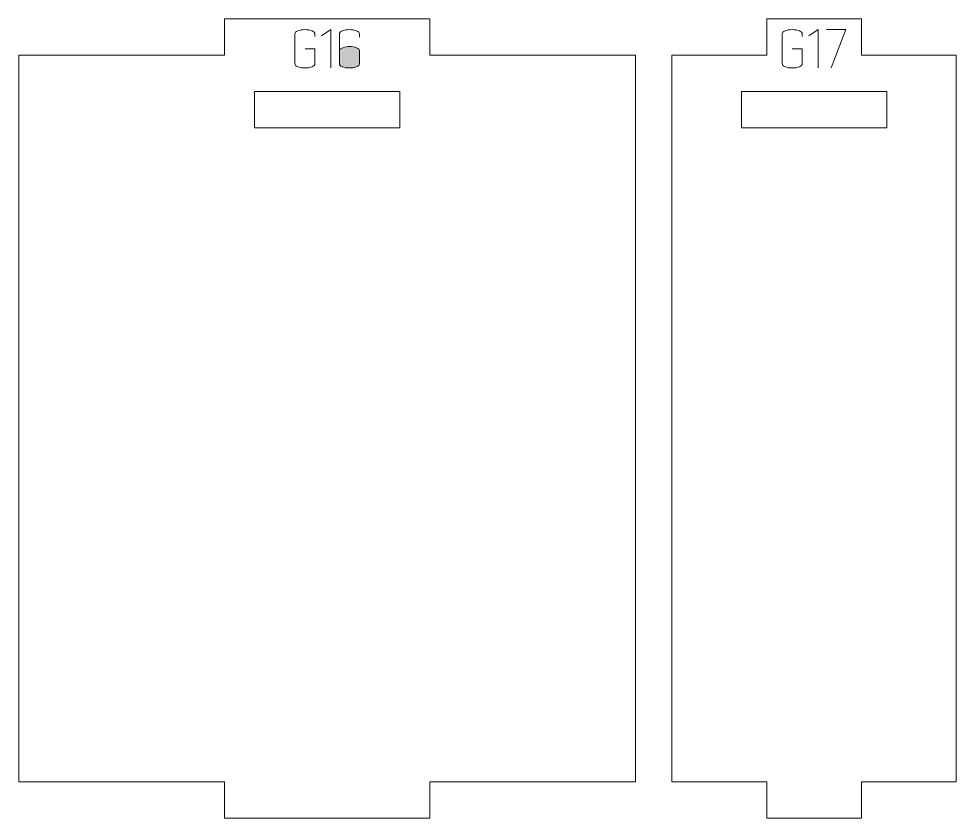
# Model space of a CAD drawing. Header units: centimetres. Extents: x -250 to 250, y -508 to 508.
# Drawn here: x -117.46 to -109.72, y -79.53 to -72.93 of the extents above; entities that cross this region are included whole.
import ezdxf

# ---------------------------------------------------------------- set-up
doc = ezdxf.new("R2010")
doc.units = ezdxf.units.CM
doc.header["$MEASUREMENT"] = 0
doc.layers.add('Capa 1', color=7, linetype='Continuous')

msp = doc.modelspace()

# ---------------------------------------------------------------- hatches: boundary and pattern name
at = {"layer": 'Capa 1', "true_color": 0x3e4095}
h = msp.add_hatch(color=175, dxfattribs=at)
edge = h.paths.add_edge_path()
edge.add_spline(control_points=[(-115.01646, -73.29819), (-115.01646, -73.30797), (-115.02433, -73.3163), (-115.04008, -73.32318), (-115.05582, -73.33006), (-115.07547, -73.3335), (-115.09901, -73.3335), (-115.12255, -73.3335), (-115.1422, -73.33006), (-115.15794, -73.32318), (-115.17369, -73.3163), (-115.18156, -73.30797), (-115.18156, -73.29819), (-115.18156, -73.29819), (-115.18156, -73.05237), (-115.18156, -73.05237), (-115.18156, -73.04259), (-115.17369, -73.03426), (-115.15794, -73.02738), (-115.1422, -73.0205), (-115.12255, -73.01706), (-115.09901, -73.01706), (-115.07547, -73.01706), (-115.05582, -73.0205), (-115.04008, -73.02738), (-115.02433, -73.03426), (-115.01646, -73.04259), (-115.01646, -73.05237), (-115.01646, -73.05237), (-115.01646, -73.07484), (-115.01646, -73.07484), (-115.01646, -73.07484), (-115.01646, -73.05237), (-115.01646, -73.05237), (-115.01646, -73.04259), (-115.02433, -73.03426), (-115.04008, -73.02738), (-115.05582, -73.0205), (-115.07547, -73.01706), (-115.09901, -73.01706), (-115.12255, -73.01706), (-115.1422, -73.0205), (-115.15794, -73.02738), (-115.17369, -73.03426), (-115.18156, -73.04259), (-115.18156, -73.05237), (-115.18156, -73.05237), (-115.18156, -73.29819), (-115.18156, -73.29819), (-115.18156, -73.30797), (-115.17369, -73.3163), (-115.15794, -73.32318), (-115.1422, -73.33006), (-115.12255, -73.3335), (-115.09901, -73.3335), (-115.07547, -73.3335), (-115.05582, -73.33006), (-115.04008, -73.32318), (-115.02433, -73.3163), (-115.01646, -73.30797), (-115.01646, -73.29819), (-115.01646, -73.29819), (-115.01646, -73.17528), (-115.01646, -73.17528), (-115.01646, -73.17528), (-115.09809, -73.17528), (-115.09809, -73.17528), (-115.09809, -73.17528), (-115.01646, -73.17528), (-115.01646, -73.17528), (-115.01646, -73.17528), (-115.01646, -73.29819), (-115.01646, -73.29819)], knot_values=[0, 0, 0, 0, 0.0416667, 0.0416667, 0.0416667, 0.0833333, 0.0833333, 0.0833333, 0.125, 0.125, 0.125, 0.1666667, 0.1666667, 0.1666667, 0.2083333, 0.2083333, 0.2083333, 0.25, 0.25, 0.25, 0.2916667, 0.2916667, 0.2916667, 0.3333333, 0.3333333, 0.3333333, 0.375, 0.375, 0.375, 0.4166667, 0.4166667, 0.4166667, 0.4583333, 0.4583333, 0.4583333, 0.5, 0.5, 0.5, 0.5416667, 0.5416667, 0.5416667, 0.5833333, 0.5833333, 0.5833333, 0.625, 0.625, 0.625, 0.6666667, 0.6666667, 0.6666667, 0.7083333, 0.7083333, 0.7083333, 0.75, 0.75, 0.75, 0.7916667, 0.7916667, 0.7916667, 0.8333333, 0.8333333, 0.8333333, 0.875, 0.875, 0.875, 0.9166667, 0.9166667, 0.9166667, 0.9583333, 0.9583333, 0.9583333, 1, 1, 1, 1], degree=3, periodic=1)
h = msp.add_hatch(color=175, dxfattribs=at)
edge = h.paths.add_edge_path()
edge.add_spline(control_points=[(-114.8853, -73.0166), (-114.8853, -73.0166), (-114.96143, -73.06934), (-114.96143, -73.06934), (-114.96143, -73.06934), (-114.8853, -73.0166), (-114.8853, -73.0166), (-114.8853, -73.0166), (-114.8853, -73.3335), (-114.8853, -73.3335), (-114.8853, -73.3335), (-114.8853, -73.0166), (-114.8853, -73.0166)], knot_values=[0, 0, 0, 0, 0.25, 0.25, 0.25, 0.5, 0.5, 0.5, 0.75, 0.75, 0.75, 1, 1, 1, 1], degree=3, periodic=1)
h = msp.add_hatch(color=175, dxfattribs=at)
edge = h.paths.add_edge_path()
edge.add_spline(control_points=[(-114.73212, -73.3335), (-114.75566, -73.3335), (-114.77531, -73.33006), (-114.79105, -73.32318), (-114.8068, -73.3163), (-114.81467, -73.30797), (-114.81467, -73.29819), (-114.81467, -73.29819), (-114.81467, -73.19133), (-114.81467, -73.19133), (-114.81467, -73.19133), (-114.81467, -73.05237), (-114.81467, -73.05237), (-114.81467, -73.04259), (-114.8068, -73.03426), (-114.79105, -73.02738), (-114.77531, -73.0205), (-114.75566, -73.01706), (-114.73212, -73.01706), (-114.70858, -73.01706), (-114.68893, -73.0205), (-114.67319, -73.02738), (-114.65744, -73.03426), (-114.64957, -73.04259), (-114.64957, -73.05237), (-114.64957, -73.05237), (-114.64957, -73.07805), (-114.64957, -73.07805), (-114.64957, -73.07805), (-114.64957, -73.05237), (-114.64957, -73.05237), (-114.64957, -73.04259), (-114.65744, -73.03426), (-114.67319, -73.02738), (-114.68893, -73.0205), (-114.70858, -73.01706), (-114.73212, -73.01706), (-114.75566, -73.01706), (-114.77531, -73.0205), (-114.79105, -73.02738), (-114.8068, -73.03426), (-114.81467, -73.04259), (-114.81467, -73.05237), (-114.81467, -73.05237), (-114.81467, -73.19133), (-114.81467, -73.19133), (-114.81467, -73.18216), (-114.80512, -73.17398), (-114.78601, -73.1668), (-114.7669, -73.15961), (-114.74894, -73.15602), (-114.73212, -73.15602), (-114.70858, -73.15602), (-114.68893, -73.15946), (-114.67319, -73.16634), (-114.65744, -73.17322), (-114.64957, -73.18155), (-114.64957, -73.19133), (-114.64957, -73.19133), (-114.64957, -73.29819), (-114.64957, -73.29819), (-114.64957, -73.30797), (-114.65744, -73.3163), (-114.67319, -73.32318), (-114.68893, -73.33006), (-114.70858, -73.3335), (-114.73212, -73.3335)], knot_values=[0, 0, 0, 0, 0.0454545, 0.0454545, 0.0454545, 0.0909091, 0.0909091, 0.0909091, 0.1363636, 0.1363636, 0.1363636, 0.1818182, 0.1818182, 0.1818182, 0.2272727, 0.2272727, 0.2272727, 0.2727273, 0.2727273, 0.2727273, 0.3181818, 0.3181818, 0.3181818, 0.3636364, 0.3636364, 0.3636364, 0.4090909, 0.4090909, 0.4090909, 0.4545455, 0.4545455, 0.4545455, 0.5, 0.5, 0.5, 0.5454545, 0.5454545, 0.5454545, 0.5909091, 0.5909091, 0.5909091, 0.6363636, 0.6363636, 0.6363636, 0.6818182, 0.6818182, 0.6818182, 0.7272727, 0.7272727, 0.7272727, 0.7727273, 0.7727273, 0.7727273, 0.8181818, 0.8181818, 0.8181818, 0.8636364, 0.8636364, 0.8636364, 0.9090909, 0.9090909, 0.9090909, 0.9545455, 0.9545455, 0.9545455, 1, 1, 1, 1], degree=3, periodic=1)
h = msp.add_hatch(color=175, dxfattribs=at)
edge = h.paths.add_edge_path()
edge.add_spline(control_points=[(-110.99401, -73.29819), (-110.99401, -73.30797), (-111.00188, -73.3163), (-111.01763, -73.32318), (-111.03337, -73.33006), (-111.05302, -73.3335), (-111.07656, -73.3335), (-111.1001, -73.3335), (-111.11975, -73.33006), (-111.13549, -73.32318), (-111.15124, -73.3163), (-111.15911, -73.30797), (-111.15911, -73.29819), (-111.15911, -73.29819), (-111.15911, -73.05237), (-111.15911, -73.05237), (-111.15911, -73.04259), (-111.15124, -73.03426), (-111.13549, -73.02738), (-111.11975, -73.0205), (-111.1001, -73.01706), (-111.07656, -73.01706), (-111.05302, -73.01706), (-111.03337, -73.0205), (-111.01763, -73.02738), (-111.00188, -73.03426), (-110.99401, -73.04259), (-110.99401, -73.05237), (-110.99401, -73.05237), (-110.99401, -73.07484), (-110.99401, -73.07484), (-110.99401, -73.07484), (-110.99401, -73.05237), (-110.99401, -73.05237), (-110.99401, -73.04259), (-111.00188, -73.03426), (-111.01763, -73.02738), (-111.03337, -73.0205), (-111.05302, -73.01706), (-111.07656, -73.01706), (-111.1001, -73.01706), (-111.11975, -73.0205), (-111.13549, -73.02738), (-111.15124, -73.03426), (-111.15911, -73.04259), (-111.15911, -73.05237), (-111.15911, -73.05237), (-111.15911, -73.29819), (-111.15911, -73.29819), (-111.15911, -73.30797), (-111.15124, -73.3163), (-111.13549, -73.32318), (-111.11975, -73.33006), (-111.1001, -73.3335), (-111.07656, -73.3335), (-111.05302, -73.3335), (-111.03337, -73.33006), (-111.01763, -73.32318), (-111.00188, -73.3163), (-110.99401, -73.30797), (-110.99401, -73.29819), (-110.99401, -73.29819), (-110.99401, -73.17528), (-110.99401, -73.17528), (-110.99401, -73.17528), (-111.07564, -73.17528), (-111.07564, -73.17528), (-111.07564, -73.17528), (-110.99401, -73.17528), (-110.99401, -73.17528), (-110.99401, -73.17528), (-110.99401, -73.29819), (-110.99401, -73.29819)], knot_values=[0, 0, 0, 0, 0.0416667, 0.0416667, 0.0416667, 0.0833333, 0.0833333, 0.0833333, 0.125, 0.125, 0.125, 0.1666667, 0.1666667, 0.1666667, 0.2083333, 0.2083333, 0.2083333, 0.25, 0.25, 0.25, 0.2916667, 0.2916667, 0.2916667, 0.3333333, 0.3333333, 0.3333333, 0.375, 0.375, 0.375, 0.4166667, 0.4166667, 0.4166667, 0.4583333, 0.4583333, 0.4583333, 0.5, 0.5, 0.5, 0.5416667, 0.5416667, 0.5416667, 0.5833333, 0.5833333, 0.5833333, 0.625, 0.625, 0.625, 0.6666667, 0.6666667, 0.6666667, 0.7083333, 0.7083333, 0.7083333, 0.75, 0.75, 0.75, 0.7916667, 0.7916667, 0.7916667, 0.8333333, 0.8333333, 0.8333333, 0.875, 0.875, 0.875, 0.9166667, 0.9166667, 0.9166667, 0.9583333, 0.9583333, 0.9583333, 1, 1, 1, 1], degree=3, periodic=1)
h = msp.add_hatch(color=175, dxfattribs=at)
edge = h.paths.add_edge_path()
edge.add_spline(control_points=[(-110.86285, -73.0166), (-110.86285, -73.0166), (-110.93898, -73.06934), (-110.93898, -73.06934), (-110.93898, -73.06934), (-110.86285, -73.0166), (-110.86285, -73.0166), (-110.86285, -73.0166), (-110.86285, -73.3335), (-110.86285, -73.3335), (-110.86285, -73.3335), (-110.86285, -73.0166), (-110.86285, -73.0166)], knot_values=[0, 0, 0, 0, 0.25, 0.25, 0.25, 0.5, 0.5, 0.5, 0.75, 0.75, 0.75, 1, 1, 1, 1], degree=3, periodic=1)
h = msp.add_hatch(color=175, dxfattribs=at)
edge = h.paths.add_edge_path()
edge.add_spline(control_points=[(-110.7537, -73.3335), (-110.7537, -73.3335), (-110.63262, -73.01706), (-110.63262, -73.01706), (-110.63262, -73.01706), (-110.79222, -73.01706), (-110.79222, -73.01706), (-110.79222, -73.01706), (-110.63262, -73.01706), (-110.63262, -73.01706), (-110.63262, -73.01706), (-110.7537, -73.3335), (-110.7537, -73.3335)], knot_values=[0, 0, 0, 0, 0.25, 0.25, 0.25, 0.5, 0.5, 0.5, 0.75, 0.75, 0.75, 1, 1, 1, 1], degree=3, periodic=1)
h = msp.add_hatch(color=175, dxfattribs=at)
edge = h.paths.add_edge_path()
edge.add_spline(control_points=[(-114.81467, -73.29819), (-114.81467, -73.30797), (-114.8068, -73.3163), (-114.79105, -73.32318), (-114.77531, -73.33006), (-114.75566, -73.3335), (-114.73212, -73.3335), (-114.70858, -73.3335), (-114.68893, -73.33006), (-114.67319, -73.32318), (-114.65744, -73.3163), (-114.64957, -73.30797), (-114.64957, -73.29819), (-114.64957, -73.29819), (-114.64957, -73.19133), (-114.64957, -73.19133), (-114.64957, -73.18155), (-114.65744, -73.17322), (-114.67319, -73.16634), (-114.68893, -73.15946), (-114.70858, -73.15602), (-114.73212, -73.15602), (-114.74894, -73.15602), (-114.7669, -73.15961), (-114.78601, -73.1668), (-114.80512, -73.17398), (-114.81467, -73.18216), (-114.81467, -73.19133), (-114.81467, -73.19133), (-114.81467, -73.29819), (-114.81467, -73.29819)], knot_values=[0, 0, 0, 0, 0.1, 0.1, 0.1, 0.2, 0.2, 0.2, 0.3, 0.3, 0.3, 0.4, 0.4, 0.4, 0.5, 0.5, 0.5, 0.6, 0.6, 0.6, 0.7, 0.7, 0.7, 0.8, 0.8, 0.8, 0.9, 0.9, 0.9, 1, 1, 1, 1], degree=3, periodic=1)

# ---------------------------------------------------------------- linework, layer by layer
at = {"layer": 'Capa 1', "color": 240, "lineweight": 9}
for points, knots in [([(-117.46163, -73.2271), (-117.46163, -73.2271), (-117.46163, -79.2271), (-117.46163, -79.2271), (-117.46163, -79.2271), (-115.76425, -79.2271), (-115.76425, -79.2271), (-115.76425, -79.2271), (-115.76425, -79.5271), (-115.76425, -79.5271), (-115.76425, -79.5271), (-114.06687, -79.5271), (-114.06687, -79.5271), (-114.06687, -79.5271), (-114.06687, -79.2271), (-114.06687, -79.2271), (-114.06687, -79.2271), (-112.36949, -79.2271), (-112.36949, -79.2271), (-112.36949, -79.2271), (-112.36949, -73.2271), (-112.36949, -73.2271), (-112.36949, -73.2271), (-114.06687, -73.2271), (-114.06687, -73.2271), (-114.06687, -73.2271), (-114.06687, -72.9271), (-114.06687, -72.9271), (-114.06687, -72.9271), (-115.76425, -72.9271), (-115.76425, -72.9271), (-115.76425, -72.9271), (-115.76425, -73.2271), (-115.76425, -73.2271), (-115.76425, -73.2271), (-117.46163, -73.2271), (-117.46163, -73.2271)], [0, 0, 0, 0, 0.0833333, 0.0833333, 0.0833333, 0.1666667, 0.1666667, 0.1666667, 0.25, 0.25, 0.25, 0.3333333, 0.3333333, 0.3333333, 0.4166667, 0.4166667, 0.4166667, 0.5, 0.5, 0.5, 0.5833333, 0.5833333, 0.5833333, 0.6666667, 0.6666667, 0.6666667, 0.75, 0.75, 0.75, 0.8333333, 0.8333333, 0.8333333, 0.9166667, 0.9166667, 0.9166667, 1, 1, 1, 1]), ([(-112.06949, -73.2271), (-112.06949, -73.2271), (-112.06949, -79.2271), (-112.06949, -79.2271), (-112.06949, -79.2271), (-111.28707, -79.2271), (-111.28707, -79.2271), (-111.28707, -79.2271), (-111.28707, -79.5271), (-111.28707, -79.5271), (-111.28707, -79.5271), (-110.50465, -79.5271), (-110.50465, -79.5271), (-110.50465, -79.5271), (-110.50465, -79.2271), (-110.50465, -79.2271), (-110.50465, -79.2271), (-109.72223, -79.2271), (-109.72223, -79.2271), (-109.72223, -79.2271), (-109.72223, -73.2271), (-109.72223, -73.2271), (-109.72223, -73.2271), (-110.50465, -73.2271), (-110.50465, -73.2271), (-110.50465, -73.2271), (-110.50465, -72.9271), (-110.50465, -72.9271), (-110.50465, -72.9271), (-111.28707, -72.9271), (-111.28707, -72.9271), (-111.28707, -72.9271), (-111.28707, -73.2271), (-111.28707, -73.2271), (-111.28707, -73.2271), (-112.06949, -73.2271), (-112.06949, -73.2271)], [0, 0, 0, 0, 0.0833333, 0.0833333, 0.0833333, 0.1666667, 0.1666667, 0.1666667, 0.25, 0.25, 0.25, 0.3333333, 0.3333333, 0.3333333, 0.4166667, 0.4166667, 0.4166667, 0.5, 0.5, 0.5, 0.5833333, 0.5833333, 0.5833333, 0.6666667, 0.6666667, 0.6666667, 0.75, 0.75, 0.75, 0.8333333, 0.8333333, 0.8333333, 0.9166667, 0.9166667, 0.9166667, 1, 1, 1, 1]), ([(-115.51556, -73.527), (-115.51556, -73.527), (-114.31556, -73.527), (-114.31556, -73.527), (-114.31556, -73.527), (-114.31556, -73.827), (-114.31556, -73.827), (-114.31556, -73.827), (-115.51556, -73.827), (-115.51556, -73.827), (-115.51556, -73.827), (-115.51556, -73.527), (-115.51556, -73.527)], [0, 0, 0, 0, 0.25, 0.25, 0.25, 0.5, 0.5, 0.5, 0.75, 0.75, 0.75, 1, 1, 1, 1]), ([(-111.49586, -73.527), (-111.49586, -73.527), (-110.29586, -73.527), (-110.29586, -73.527), (-110.29586, -73.527), (-110.29586, -73.827), (-110.29586, -73.827), (-110.29586, -73.827), (-111.49586, -73.827), (-111.49586, -73.827), (-111.49586, -73.827), (-111.49586, -73.527), (-111.49586, -73.527)], [0, 0, 0, 0, 0.25, 0.25, 0.25, 0.5, 0.5, 0.5, 0.75, 0.75, 0.75, 1, 1, 1, 1])]:
    msp.add_open_spline(points, degree=3, knots=knots, dxfattribs=at)
at = {"layer": 'Capa 1', "color": 114, "lineweight": 9}
for points, knots in [([(-115.01646, -73.29819), (-115.01646, -73.30797), (-115.02433, -73.3163), (-115.04008, -73.32318), (-115.05582, -73.33006), (-115.07547, -73.3335), (-115.09901, -73.3335), (-115.12255, -73.3335), (-115.1422, -73.33006), (-115.15794, -73.32318), (-115.17369, -73.3163), (-115.18156, -73.30797), (-115.18156, -73.29819), (-115.18156, -73.29819), (-115.18156, -73.05237), (-115.18156, -73.05237), (-115.18156, -73.04259), (-115.17369, -73.03426), (-115.15794, -73.02738), (-115.1422, -73.0205), (-115.12255, -73.01706), (-115.09901, -73.01706), (-115.07547, -73.01706), (-115.05582, -73.0205), (-115.04008, -73.02738), (-115.02433, -73.03426), (-115.01646, -73.04259), (-115.01646, -73.05237), (-115.01646, -73.05237), (-115.01646, -73.07484), (-115.01646, -73.07484), (-115.01646, -73.07484), (-115.01646, -73.05237), (-115.01646, -73.05237), (-115.01646, -73.04259), (-115.02433, -73.03426), (-115.04008, -73.02738), (-115.05582, -73.0205), (-115.07547, -73.01706), (-115.09901, -73.01706), (-115.12255, -73.01706), (-115.1422, -73.0205), (-115.15794, -73.02738), (-115.17369, -73.03426), (-115.18156, -73.04259), (-115.18156, -73.05237), (-115.18156, -73.05237), (-115.18156, -73.29819), (-115.18156, -73.29819), (-115.18156, -73.30797), (-115.17369, -73.3163), (-115.15794, -73.32318), (-115.1422, -73.33006), (-115.12255, -73.3335), (-115.09901, -73.3335), (-115.07547, -73.3335), (-115.05582, -73.33006), (-115.04008, -73.32318), (-115.02433, -73.3163), (-115.01646, -73.30797), (-115.01646, -73.29819), (-115.01646, -73.29819), (-115.01646, -73.17528), (-115.01646, -73.17528), (-115.01646, -73.17528), (-115.09809, -73.17528), (-115.09809, -73.17528), (-115.09809, -73.17528), (-115.01646, -73.17528), (-115.01646, -73.17528), (-115.01646, -73.17528), (-115.01646, -73.29819), (-115.01646, -73.29819)], [0, 0, 0, 0, 0.0416667, 0.0416667, 0.0416667, 0.0833333, 0.0833333, 0.0833333, 0.125, 0.125, 0.125, 0.1666667, 0.1666667, 0.1666667, 0.2083333, 0.2083333, 0.2083333, 0.25, 0.25, 0.25, 0.2916667, 0.2916667, 0.2916667, 0.3333333, 0.3333333, 0.3333333, 0.375, 0.375, 0.375, 0.4166667, 0.4166667, 0.4166667, 0.4583333, 0.4583333, 0.4583333, 0.5, 0.5, 0.5, 0.5416667, 0.5416667, 0.5416667, 0.5833333, 0.5833333, 0.5833333, 0.625, 0.625, 0.625, 0.6666667, 0.6666667, 0.6666667, 0.7083333, 0.7083333, 0.7083333, 0.75, 0.75, 0.75, 0.7916667, 0.7916667, 0.7916667, 0.8333333, 0.8333333, 0.8333333, 0.875, 0.875, 0.875, 0.9166667, 0.9166667, 0.9166667, 0.9583333, 0.9583333, 0.9583333, 1, 1, 1, 1]), ([(-114.8853, -73.0166), (-114.8853, -73.0166), (-114.96143, -73.06934), (-114.96143, -73.06934), (-114.96143, -73.06934), (-114.8853, -73.0166), (-114.8853, -73.0166), (-114.8853, -73.0166), (-114.8853, -73.3335), (-114.8853, -73.3335), (-114.8853, -73.3335), (-114.8853, -73.0166), (-114.8853, -73.0166)], [0, 0, 0, 0, 0.25, 0.25, 0.25, 0.5, 0.5, 0.5, 0.75, 0.75, 0.75, 1, 1, 1, 1]), ([(-114.73212, -73.3335), (-114.75566, -73.3335), (-114.77531, -73.33006), (-114.79105, -73.32318), (-114.8068, -73.3163), (-114.81467, -73.30797), (-114.81467, -73.29819), (-114.81467, -73.29819), (-114.81467, -73.19133), (-114.81467, -73.19133), (-114.81467, -73.19133), (-114.81467, -73.05237), (-114.81467, -73.05237), (-114.81467, -73.04259), (-114.8068, -73.03426), (-114.79105, -73.02738), (-114.77531, -73.0205), (-114.75566, -73.01706), (-114.73212, -73.01706), (-114.70858, -73.01706), (-114.68893, -73.0205), (-114.67319, -73.02738), (-114.65744, -73.03426), (-114.64957, -73.04259), (-114.64957, -73.05237), (-114.64957, -73.05237), (-114.64957, -73.07805), (-114.64957, -73.07805), (-114.64957, -73.07805), (-114.64957, -73.05237), (-114.64957, -73.05237), (-114.64957, -73.04259), (-114.65744, -73.03426), (-114.67319, -73.02738), (-114.68893, -73.0205), (-114.70858, -73.01706), (-114.73212, -73.01706), (-114.75566, -73.01706), (-114.77531, -73.0205), (-114.79105, -73.02738), (-114.8068, -73.03426), (-114.81467, -73.04259), (-114.81467, -73.05237), (-114.81467, -73.05237), (-114.81467, -73.19133), (-114.81467, -73.19133), (-114.81467, -73.18216), (-114.80512, -73.17398), (-114.78601, -73.1668), (-114.7669, -73.15961), (-114.74894, -73.15602), (-114.73212, -73.15602), (-114.70858, -73.15602), (-114.68893, -73.15946), (-114.67319, -73.16634), (-114.65744, -73.17322), (-114.64957, -73.18155), (-114.64957, -73.19133), (-114.64957, -73.19133), (-114.64957, -73.29819), (-114.64957, -73.29819), (-114.64957, -73.30797), (-114.65744, -73.3163), (-114.67319, -73.32318), (-114.68893, -73.33006), (-114.70858, -73.3335), (-114.73212, -73.3335)], [0, 0, 0, 0, 0.0454545, 0.0454545, 0.0454545, 0.0909091, 0.0909091, 0.0909091, 0.1363636, 0.1363636, 0.1363636, 0.1818182, 0.1818182, 0.1818182, 0.2272727, 0.2272727, 0.2272727, 0.2727273, 0.2727273, 0.2727273, 0.3181818, 0.3181818, 0.3181818, 0.3636364, 0.3636364, 0.3636364, 0.4090909, 0.4090909, 0.4090909, 0.4545455, 0.4545455, 0.4545455, 0.5, 0.5, 0.5, 0.5454545, 0.5454545, 0.5454545, 0.5909091, 0.5909091, 0.5909091, 0.6363636, 0.6363636, 0.6363636, 0.6818182, 0.6818182, 0.6818182, 0.7272727, 0.7272727, 0.7272727, 0.7727273, 0.7727273, 0.7727273, 0.8181818, 0.8181818, 0.8181818, 0.8636364, 0.8636364, 0.8636364, 0.9090909, 0.9090909, 0.9090909, 0.9545455, 0.9545455, 0.9545455, 1, 1, 1, 1]), ([(-110.99401, -73.29819), (-110.99401, -73.30797), (-111.00188, -73.3163), (-111.01763, -73.32318), (-111.03337, -73.33006), (-111.05302, -73.3335), (-111.07656, -73.3335), (-111.1001, -73.3335), (-111.11975, -73.33006), (-111.13549, -73.32318), (-111.15124, -73.3163), (-111.15911, -73.30797), (-111.15911, -73.29819), (-111.15911, -73.29819), (-111.15911, -73.05237), (-111.15911, -73.05237), (-111.15911, -73.04259), (-111.15124, -73.03426), (-111.13549, -73.02738), (-111.11975, -73.0205), (-111.1001, -73.01706), (-111.07656, -73.01706), (-111.05302, -73.01706), (-111.03337, -73.0205), (-111.01763, -73.02738), (-111.00188, -73.03426), (-110.99401, -73.04259), (-110.99401, -73.05237), (-110.99401, -73.05237), (-110.99401, -73.07484), (-110.99401, -73.07484), (-110.99401, -73.07484), (-110.99401, -73.05237), (-110.99401, -73.05237), (-110.99401, -73.04259), (-111.00188, -73.03426), (-111.01763, -73.02738), (-111.03337, -73.0205), (-111.05302, -73.01706), (-111.07656, -73.01706), (-111.1001, -73.01706), (-111.11975, -73.0205), (-111.13549, -73.02738), (-111.15124, -73.03426), (-111.15911, -73.04259), (-111.15911, -73.05237), (-111.15911, -73.05237), (-111.15911, -73.29819), (-111.15911, -73.29819), (-111.15911, -73.30797), (-111.15124, -73.3163), (-111.13549, -73.32318), (-111.11975, -73.33006), (-111.1001, -73.3335), (-111.07656, -73.3335), (-111.05302, -73.3335), (-111.03337, -73.33006), (-111.01763, -73.32318), (-111.00188, -73.3163), (-110.99401, -73.30797), (-110.99401, -73.29819), (-110.99401, -73.29819), (-110.99401, -73.17528), (-110.99401, -73.17528), (-110.99401, -73.17528), (-111.07564, -73.17528), (-111.07564, -73.17528), (-111.07564, -73.17528), (-110.99401, -73.17528), (-110.99401, -73.17528), (-110.99401, -73.17528), (-110.99401, -73.29819), (-110.99401, -73.29819)], [0, 0, 0, 0, 0.0416667, 0.0416667, 0.0416667, 0.0833333, 0.0833333, 0.0833333, 0.125, 0.125, 0.125, 0.1666667, 0.1666667, 0.1666667, 0.2083333, 0.2083333, 0.2083333, 0.25, 0.25, 0.25, 0.2916667, 0.2916667, 0.2916667, 0.3333333, 0.3333333, 0.3333333, 0.375, 0.375, 0.375, 0.4166667, 0.4166667, 0.4166667, 0.4583333, 0.4583333, 0.4583333, 0.5, 0.5, 0.5, 0.5416667, 0.5416667, 0.5416667, 0.5833333, 0.5833333, 0.5833333, 0.625, 0.625, 0.625, 0.6666667, 0.6666667, 0.6666667, 0.7083333, 0.7083333, 0.7083333, 0.75, 0.75, 0.75, 0.7916667, 0.7916667, 0.7916667, 0.8333333, 0.8333333, 0.8333333, 0.875, 0.875, 0.875, 0.9166667, 0.9166667, 0.9166667, 0.9583333, 0.9583333, 0.9583333, 1, 1, 1, 1]), ([(-110.86285, -73.0166), (-110.86285, -73.0166), (-110.93898, -73.06934), (-110.93898, -73.06934), (-110.93898, -73.06934), (-110.86285, -73.0166), (-110.86285, -73.0166), (-110.86285, -73.0166), (-110.86285, -73.3335), (-110.86285, -73.3335), (-110.86285, -73.3335), (-110.86285, -73.0166), (-110.86285, -73.0166)], [0, 0, 0, 0, 0.25, 0.25, 0.25, 0.5, 0.5, 0.5, 0.75, 0.75, 0.75, 1, 1, 1, 1]), ([(-110.7537, -73.3335), (-110.7537, -73.3335), (-110.63262, -73.01706), (-110.63262, -73.01706), (-110.63262, -73.01706), (-110.79222, -73.01706), (-110.79222, -73.01706), (-110.79222, -73.01706), (-110.63262, -73.01706), (-110.63262, -73.01706), (-110.63262, -73.01706), (-110.7537, -73.3335), (-110.7537, -73.3335)], [0, 0, 0, 0, 0.25, 0.25, 0.25, 0.5, 0.5, 0.5, 0.75, 0.75, 0.75, 1, 1, 1, 1]), ([(-114.81467, -73.29819), (-114.81467, -73.30797), (-114.8068, -73.3163), (-114.79105, -73.32318), (-114.77531, -73.33006), (-114.75566, -73.3335), (-114.73212, -73.3335), (-114.70858, -73.3335), (-114.68893, -73.33006), (-114.67319, -73.32318), (-114.65744, -73.3163), (-114.64957, -73.30797), (-114.64957, -73.29819), (-114.64957, -73.29819), (-114.64957, -73.19133), (-114.64957, -73.19133), (-114.64957, -73.18155), (-114.65744, -73.17322), (-114.67319, -73.16634), (-114.68893, -73.15946), (-114.70858, -73.15602), (-114.73212, -73.15602), (-114.74894, -73.15602), (-114.7669, -73.15961), (-114.78601, -73.1668), (-114.80512, -73.17398), (-114.81467, -73.18216), (-114.81467, -73.19133), (-114.81467, -73.19133), (-114.81467, -73.29819), (-114.81467, -73.29819)], [0, 0, 0, 0, 0.1, 0.1, 0.1, 0.2, 0.2, 0.2, 0.3, 0.3, 0.3, 0.4, 0.4, 0.4, 0.5, 0.5, 0.5, 0.6, 0.6, 0.6, 0.7, 0.7, 0.7, 0.8, 0.8, 0.8, 0.9, 0.9, 0.9, 1, 1, 1, 1])]:
    msp.add_open_spline(points, degree=3, knots=knots, dxfattribs=at)

doc.saveas('drawing.dxf')
